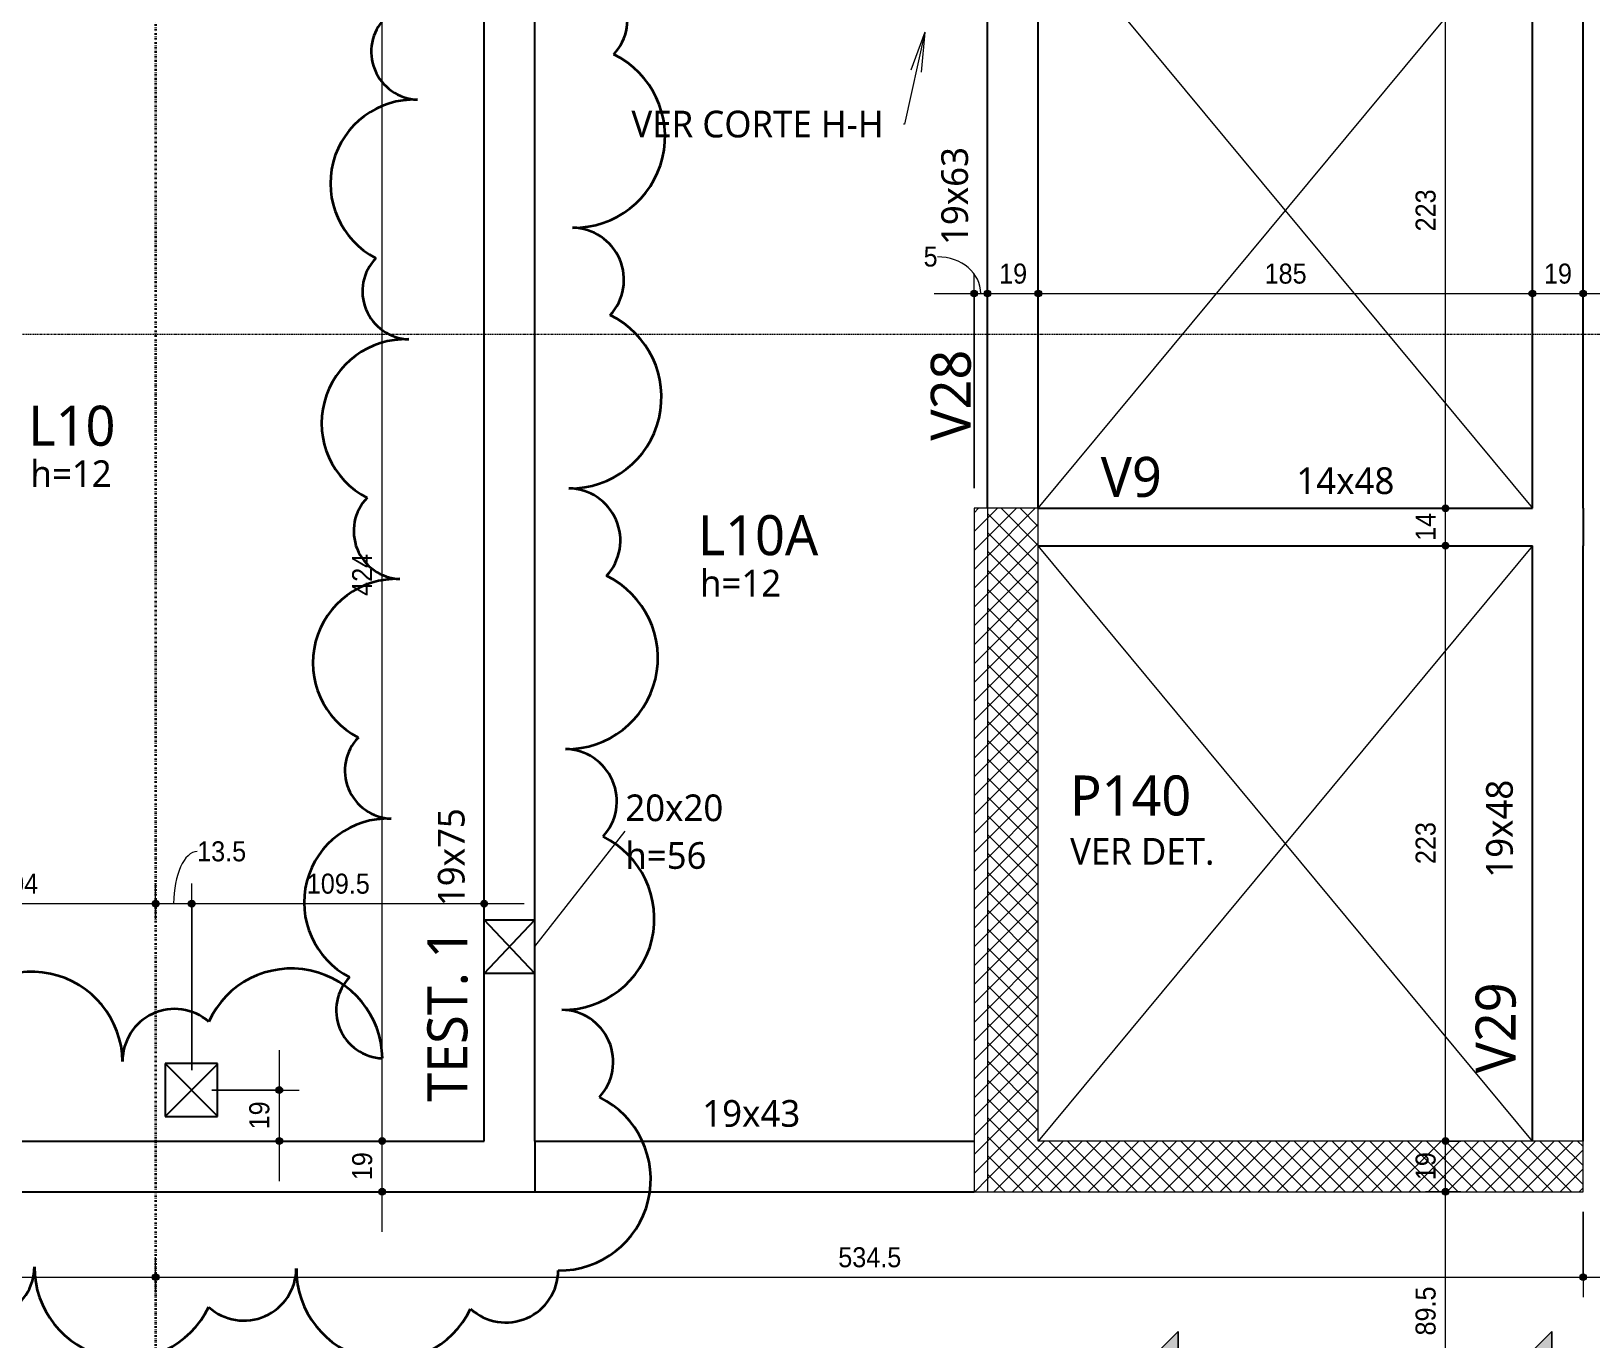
# Model space of a CAD drawing. Extents: x -1981 to 38708, y -3196 to 88064.
# Drawn here: x -705 to -121, y -82 to 408 of the extents above; entities that cross this region are included whole.
import ezdxf

# ---------------------------------------------------------------- set-up
doc = ezdxf.new("R2010")
doc.units = 0
for name, pattern in [('Centro de 6 mm', [1.32, 0.6, -0.24, 0.24, -0.24]), ('Dash dot', [1.5875, 0.635, -0.47625, 0, -0.47625]), ('Hidden', [0.714375, 0.47625, -0.238125]), ('Traço', [0.635, 0.3175, -0.3175])]:
    doc.linetypes.add(name, pattern=pattern)
for name, color, linetype, lineweight in [('A-ANNO-DIMS', 7, 'Continuous', 9), ('A-ANNO-DIMS-50', 7, 'Continuous', 9), ('A-DETL', 7, 'Hidden', 18), ('A-DETL-GENF', 7, 'Continuous', 18), ('A-DETL-THIN', 7, 'Continuous', 25), ('A-FLOR', 7, 'Continuous', 25), ('A-FLOR-IDEN', 7, 'Continuous', 9), ('A-GENM', 7, 'Continuous', 25), ('A-GENM-HDLN', 7, 'Traço', 18), ('A-GENM-IDEN', 7, 'Continuous', 9), ('G-ANNO-SYMB', 7, 'Continuous', 9), ('G-ANNO-TEXT', 7, 'Continuous', 9), ('S-BEAM', 7, 'Continuous', 25), ('S-BEAM-IDEN', 7, 'Continuous', 9), ('S-COLS-IDEN', 7, 'Continuous', 9), ('S-GRID', 7, 'Continuous', 9)]:
    doc.layers.add(name, color=color, linetype=linetype, lineweight=lineweight)
doc.layers.add('G-ANNO-REVC', color=1, linetype='Continuous', lineweight=35, true_color=0xff0000)
doc.styles.add('Arial_1', font='arial.ttf', dxfattribs={"width": 0.9, "height": 7.5})
doc.styles.add('Gadugi', font='gadugi.ttf', dxfattribs={"height": 0.2})
doc.styles.add('Gadugi_1', font='gadugi.ttf', dxfattribs={"height": 15})
doc.styles.add('Gadugi_2', font='gadugi.ttf', dxfattribs={"height": 10})
doc.dimstyles.new('PED_1_5mm_ESQ', dxfattribs={"dimscale": 30.48, "dimtxt": 7.651945, "dimasz": 0.328084, "dimexe": 0.246063, "dimexo": 0.246063, "dimgap": 0.049213, "dimtad": 1, "dimdec": 1, "dimrnd": 0.5, "dimdsep": 46, "dimtxsty": 'Arial_1', "dimblk1": 'DOTSMALL', "dimblk2": 'DOTSMALL', "dimsah": 1, "dimcen": 0.09, "dimdle": 0.492126, "dimazin": 0, "dimtfac": 1, "dimtdec": 4, "dimtix": 1, "dimtmove": 0, "dimatfit": 3, "dimfxl": 1, "dimtvp": 1, "dimtolj": 1, "dimtzin": 0, "dimarcsym": 2})
doc.dimstyles.new('PED_1_5mm_ESQ_1', dxfattribs={"dimscale": 30.48, "dimtxt": 7.651945, "dimasz": 0.328084, "dimexe": 0.246063, "dimexo": 0.246063, "dimgap": 0.049213, "dimtad": 1, "dimdec": 1, "dimrnd": 0.5, "dimdsep": 46, "dimtxsty": 'Arial_1', "dimblk1": 'DOTSMALL', "dimblk2": 'DOTSMALL', "dimsah": 1, "dimcen": 0.09, "dimdle": 0.492126, "dimazin": 0, "dimtfac": 1, "dimtdec": 4, "dimtix": 1, "dimtmove": 1, "dimatfit": 3, "dimfxl": 1, "dimtvp": 1, "dimtolj": 1, "dimtzin": 0, "dimarcsym": 2})
doc.dimstyles.new('PED_1_5mm_ESQ_3', dxfattribs={"dimscale": 30.48, "dimtxt": 7.651945, "dimasz": 0.328084, "dimexe": 0.246063, "dimexo": 0.246063, "dimgap": 0.049213, "dimtad": 1, "dimdec": 1, "dimrnd": 0.5, "dimdsep": 46, "dimtxsty": 'Arial_1', "dimblk1": 'DOTSMALL', "dimblk2": 'DOTSMALL', "dimsah": 1, "dimcen": 0.09, "dimdle": 0.492126, "dimazin": 0, "dimtfac": 1, "dimtdec": 4, "dimtix": 1, "dimtmove": 0, "dimatfit": 3, "dimfxl": 1, "dimtvp": 1, "dimtolj": 1, "dimtzin": 0, "dimarcsym": 2})

# ---------------------------------------------------------------- blocks, each defined once
blk = doc.blocks.new('PED_FURO_RETANGULAR_R04_2020 - 20x20x56 2-3606324-PL D 001 - FORMA DO 1º PAVIMENTO')
at = {"layer": 'A-GENM-HDLN'}
for p, q in [((-10, 9.5), (10, -9.5)), ((-10, -9.5), (10, 9.5)), ((-10, -9.5), (-10, 9.5)), ((10, 9.5), (10, -9.5))]:
    blk.add_line(p, q, dxfattribs=at)
blk = doc.blocks.new('PED_TAG_PILAR_R04 - PILAR VER DET_-2523782-PL D 001 - FORMA DO 1º PAVIMENTO')
at = {"layer": 'S-COLS-IDEN', "insert": (0.115, -0.633), "char_height": 0.2, "width": 1.37089, "attachment_point": 1, "style": 'Gadugi'}
blk.add_mtext('VER DET.', dxfattribs=at)
blk = doc.blocks.new('Corte - M_Cabeça do corte - Preenchida-2060824-PL D 001 - FORMA DO 1º PAVIMENTO')
at = {"layer": 'G-ANNO-SYMB'}
h = blk.add_hatch(color=256, dxfattribs=at)
edge = h.paths.add_edge_path(flags=0)
edge.add_line((-0.6, 0.849), (-0.6, 0.6))
edge.add_arc((-0.6, 0), 0.6, 90, 135)
edge.add_line((-1.024, 0.424), (-0.6, 0.849))
h = blk.add_hatch(color=256, dxfattribs=at)
edge = h.paths.add_edge_path(flags=0)
edge.add_line((-0.6, 0.849), (-0.176, 0.424))
edge.add_arc((-0.6, 0), 0.6, 45, 90)
edge.add_line((-0.6, 0.6), (-0.6, 0.849))
h = blk.add_hatch(color=256, dxfattribs=at)
edge = h.paths.add_edge_path(flags=0)
edge.add_line((-1.449, 0), (-1.024, 0.424))
edge.add_arc((-0.6, 0), 0.6, 135, 180)
edge.add_line((-1.2, 0), (-1.449, 0))
h = blk.add_hatch(color=256, dxfattribs=at)
edge = h.paths.add_edge_path(flags=0)
edge.add_line((0.249, 0), (0, 0))
edge.add_arc((-0.6, 0), 0.6, 360, 405)
edge.add_line((-0.176, 0.424), (0.249, 0))
for p, q in [((-0.6, 0.849), (-1.449, 0)), ((-0.6, 0.849), (-1.024, 0.424)), ((-0.6, 0.849), (0.249, 0)), ((-0.6, 0.6), (-0.6, 0.849)), ((-0.6, 0.849), (-0.6, 0.6)), ((-0.176, 0.424), (-0.6, 0.849)), ((-1.024, 0.424), (-1.449, 0)), ((0.249, 0), (-0.176, 0.424)), ((-1.449, 0), (-1.2, 0)), ((0, 0), (0.249, 0)), ((-1.2, 0), (-1.449, 0)), ((0, 0), (0.249, 0))]:
    blk.add_line(p, q, dxfattribs=at)
for start, end in [(360, 180), (90, 135), (45, 90), (135, 180), (360, 45), (180, 360)]:
    blk.add_arc((-0.6, 0), 0.6, start, end, dxfattribs=at)
blk = doc.blocks.new('DIMBLOCK73-PL D 001 - FORMA DO 1º PAVIMENTO')
at = {"layer": 'A-ANNO-DIMS-50', "transparency": 16777216}
h = blk.add_hatch(color=256, dxfattribs=at)
edge = h.paths.add_edge_path(flags=0)
edge.add_arc((-574.05, -7.88), 1.25, 0, 360)
h = blk.add_hatch(color=256, dxfattribs=at)
edge = h.paths.add_edge_path(flags=0)
edge.add_arc((-574.05, -26.88), 1.25, 0, 360)
for p, q in [((-568.32, -7.88), (-581.55, -7.88)), ((-574.05, -41.88), (-574.05, -7.88)), ((-574.05, -7.88), (-568.32, -7.88)), ((-568.32, -26.88), (-581.55, -26.88)), ((-574.05, -26.88), (-568.32, -26.88))]:
    blk.add_line(p, q, dxfattribs=at)
for centre in [(-574.05, -7.88), (-574.05, -26.88)]:
    blk.add_circle(centre, 1.25, dxfattribs=at)
at = {"layer": 'A-ANNO-DIMS-50', "color": 0, "transparency": 16777216, "insert": (-585.29, -22.56), "char_height": 7.5, "width": 12.4315, "attachment_point": 1, "rotation": 90, "line_spacing_factor": 0.941778, "style": 'Arial_1'}
blk.add_mtext('19', dxfattribs=at)
blk = doc.blocks.new('_DotSmall')
at = {"color": 0, "linetype": 'ByBlock', "const_width": 0.5}
blk.add_lwpolyline([(-0.0625, 0, 1), (0.0625, 0, 1)], format="xyb", close=True, dxfattribs=at)
blk = doc.blocks.new('DIMBLOCK74-PL D 001 - FORMA DO 1º PAVIMENTO')
at = {"layer": 'A-ANNO-DIMS-50', "transparency": 16777216}
h = blk.add_hatch(color=256, dxfattribs=at)
edge = h.paths.add_edge_path(flags=0)
edge.add_arc((-574.05, 416.12), 1.25, 0, 360)
h = blk.add_hatch(color=256, dxfattribs=at)
edge = h.paths.add_edge_path(flags=0)
edge.add_arc((-574.05, -7.88), 1.25, 0, 360)
for p, q in [((-568.32, 416.12), (-581.55, 416.12)), ((-574.05, -7.88), (-574.05, 416.12)), ((-574.05, 416.12), (-568.32, 416.12)), ((-568.32, -7.88), (-581.55, -7.88)), ((-574.05, -7.88), (-568.32, -7.88))]:
    blk.add_line(p, q, dxfattribs=at)
for centre in [(-574.05, 416.12), (-574.05, -7.88)]:
    blk.add_circle(centre, 1.25, dxfattribs=at)
at = {"layer": 'A-ANNO-DIMS-50', "color": 0, "transparency": 16777216, "insert": (-585.29, 196.35), "char_height": 7.5, "width": 18.6472, "attachment_point": 1, "rotation": 90, "line_spacing_factor": 0.941778, "style": 'Arial_1'}
blk.add_mtext('424', dxfattribs=at)
blk = doc.blocks.new('DIMBLOCK81-PL D 001 - FORMA DO 1º PAVIMENTO')
at = {"layer": 'A-ANNO-DIMS-50', "transparency": 16777216}
h = blk.add_hatch(color=256, dxfattribs=at)
edge = h.paths.add_edge_path(flags=0)
edge.add_arc((-762.76, 81.03), 1.25, 0, 360)
h = blk.add_hatch(color=256, dxfattribs=at)
edge = h.paths.add_edge_path(flags=0)
edge.add_arc((-658.86, 81.03), 1.25, 0, 360)
for p, q in [((-762.76, 21.13), (-762.76, 88.53)), ((-658.86, 75.3), (-658.86, 88.53)), ((-762.76, 81.03), (-658.86, 81.03)), ((-762.76, 81.03), (-762.76, 21.13)), ((-658.86, 81.03), (-658.86, 75.3))]:
    blk.add_line(p, q, dxfattribs=at)
for centre in [(-762.76, 81.03), (-658.86, 81.03)]:
    blk.add_circle(centre, 1.25, dxfattribs=at)
at = {"layer": 'A-ANNO-DIMS-50', "color": 0, "transparency": 16777216, "insert": (-718.58, 92.27), "char_height": 7.5, "width": 18.6472, "attachment_point": 1, "line_spacing_factor": 0.941778, "style": 'Arial_1'}
blk.add_mtext('104', dxfattribs=at)
blk = doc.blocks.new('DIMBLOCK82-PL D 001 - FORMA DO 1º PAVIMENTO')
at = {"layer": 'A-ANNO-DIMS-50', "transparency": 16777216}
h = blk.add_hatch(color=256, dxfattribs=at)
edge = h.paths.add_edge_path(flags=0)
edge.add_arc((-658.86, 81.03), 1.25, 0, 360)
h = blk.add_hatch(color=256, dxfattribs=at)
edge = h.paths.add_edge_path(flags=0)
edge.add_arc((-645.35, 81.03), 1.25, 0, 360)
for p, q in [((-658.86, 75.3), (-658.86, 88.53)), ((-645.35, 18.7), (-645.35, 88.53)), ((-658.86, 81.03), (-645.35, 81.03)), ((-658.86, 81.03), (-658.86, 75.3)), ((-645.35, 81.03), (-645.35, 18.7))]:
    blk.add_line(p, q, dxfattribs=at)
for centre in [(-658.86, 81.03), (-645.35, 81.03)]:
    blk.add_circle(centre, 1.25, dxfattribs=at)
blk.add_ellipse((-643.32, 81.03), major_axis=(0, 19.5), ratio=0.450962, start_param=0, end_param=1.570796, dxfattribs=at)
at = {"layer": 'A-ANNO-DIMS-50', "color": 0, "transparency": 16777216, "insert": (-643.32, 104.38), "char_height": 7.5, "width": 21.7551, "attachment_point": 1, "line_spacing_factor": 0.941778, "style": 'Arial_1'}
blk.add_mtext('13.5', dxfattribs=at)
blk = doc.blocks.new('DIMBLOCK83-PL D 001 - FORMA DO 1º PAVIMENTO')
at = {"layer": 'A-ANNO-DIMS-50', "transparency": 16777216}
h = blk.add_hatch(color=256, dxfattribs=at)
edge = h.paths.add_edge_path(flags=0)
edge.add_arc((-645.35, 81.03), 1.25, 0, 360)
h = blk.add_hatch(color=256, dxfattribs=at)
edge = h.paths.add_edge_path(flags=0)
edge.add_arc((-535.86, 81.03), 1.25, 0, 360)
for p, q in [((-645.35, 18.7), (-645.35, 88.53)), ((-535.86, 75.3), (-535.86, 88.53)), ((-645.35, 81.03), (-520.86, 81.03)), ((-645.35, 81.03), (-645.35, 18.7)), ((-535.86, 81.03), (-535.86, 75.3))]:
    blk.add_line(p, q, dxfattribs=at)
for centre in [(-645.35, 81.03), (-535.86, 81.03)]:
    blk.add_circle(centre, 1.25, dxfattribs=at)
at = {"layer": 'A-ANNO-DIMS-50', "color": 0, "transparency": 16777216, "insert": (-602.26, 92.27), "char_height": 7.5, "width": 27.9708, "attachment_point": 1, "line_spacing_factor": 0.941778, "style": 'Arial_1'}
blk.add_mtext('109.5', dxfattribs=at)
blk = doc.blocks.new('DIMBLOCK87-PL D 001 - FORMA DO 1º PAVIMENTO')
at = {"layer": 'A-ANNO-DIMS-50', "transparency": 16777216}
h = blk.add_hatch(color=256, dxfattribs=at)
edge = h.paths.add_edge_path(flags=0)
edge.add_arc((-612.56, 11.2), 1.25, 0, 360)
h = blk.add_hatch(color=256, dxfattribs=at)
edge = h.paths.add_edge_path(flags=0)
edge.add_arc((-612.56, -7.88), 1.25, 0, 360)
for p, q in [((-612.56, 26.2), (-612.56, -22.88)), ((-637.85, 11.2), (-605.06, 11.2)), ((-612.56, 11.2), (-637.85, 11.2)), ((-618.29, -7.88), (-605.06, -7.88)), ((-612.56, -7.88), (-618.29, -7.88))]:
    blk.add_line(p, q, dxfattribs=at)
for centre in [(-612.56, 11.2), (-612.56, -7.88)]:
    blk.add_circle(centre, 1.25, dxfattribs=at)
at = {"layer": 'A-ANNO-DIMS-50', "color": 0, "transparency": 16777216, "insert": (-623.8, -3.52), "char_height": 7.5, "width": 12.4315, "attachment_point": 1, "rotation": 90, "line_spacing_factor": 0.941778, "style": 'Arial_1'}
blk.add_mtext('19', dxfattribs=at)
blk = doc.blocks.new('DIMBLOCK88-PL D 001 - FORMA DO 1º PAVIMENTO')
at = {"layer": 'A-ANNO-DIMS-50', "transparency": 16777216}
h = blk.add_hatch(color=256, dxfattribs=at)
edge = h.paths.add_edge_path(flags=0)
edge.add_arc((-175.87, -7.88), 1.25, 0, 360)
h = blk.add_hatch(color=256, dxfattribs=at)
edge = h.paths.add_edge_path(flags=0)
edge.add_arc((-175.87, -26.88), 1.25, 0, 360)
for p, q in [((-170.14, -7.88), (-183.37, -7.88)), ((-175.87, -41.88), (-175.87, -7.88)), ((-175.87, -7.88), (-170.14, -7.88)), ((-170.14, -26.88), (-183.37, -26.88)), ((-175.87, -26.88), (-170.14, -26.88))]:
    blk.add_line(p, q, dxfattribs=at)
for centre in [(-175.87, -7.88), (-175.87, -26.88)]:
    blk.add_circle(centre, 1.25, dxfattribs=at)
at = {"layer": 'A-ANNO-DIMS-50', "color": 0, "transparency": 16777216, "insert": (-187.11, -22.56), "char_height": 7.5, "width": 12.4315, "attachment_point": 1, "rotation": 90, "line_spacing_factor": 0.941778, "style": 'Arial_1'}
blk.add_mtext('19', dxfattribs=at)
blk = doc.blocks.new('DIMBLOCK89-PL D 001 - FORMA DO 1º PAVIMENTO')
at = {"layer": 'A-ANNO-DIMS-50', "transparency": 16777216}
h = blk.add_hatch(color=256, dxfattribs=at)
edge = h.paths.add_edge_path(flags=0)
edge.add_arc((-175.87, 215.12), 1.25, 0, 360)
h = blk.add_hatch(color=256, dxfattribs=at)
edge = h.paths.add_edge_path(flags=0)
edge.add_arc((-175.87, -7.88), 1.25, 0, 360)
for p, q in [((-170.14, 215.12), (-183.37, 215.12)), ((-175.87, -7.88), (-175.87, 215.12)), ((-175.87, 215.12), (-170.14, 215.12)), ((-170.14, -7.88), (-183.37, -7.88)), ((-175.87, -7.88), (-170.14, -7.88))]:
    blk.add_line(p, q, dxfattribs=at)
for centre in [(-175.87, 215.12), (-175.87, -7.88)]:
    blk.add_circle(centre, 1.25, dxfattribs=at)
at = {"layer": 'A-ANNO-DIMS-50', "color": 0, "transparency": 16777216, "insert": (-187.11, 95.85), "char_height": 7.5, "width": 18.6472, "attachment_point": 1, "rotation": 90, "line_spacing_factor": 0.941778, "style": 'Arial_1'}
blk.add_mtext('223', dxfattribs=at)
blk = doc.blocks.new('DIMBLOCK90-PL D 001 - FORMA DO 1º PAVIMENTO')
at = {"layer": 'A-ANNO-DIMS-50', "transparency": 16777216}
h = blk.add_hatch(color=256, dxfattribs=at)
edge = h.paths.add_edge_path(flags=0)
edge.add_arc((-175.87, 229.12), 1.25, 0, 360)
h = blk.add_hatch(color=256, dxfattribs=at)
edge = h.paths.add_edge_path(flags=0)
edge.add_arc((-175.87, 215.12), 1.25, 0, 360)
for p, q in [((-170.14, 229.12), (-183.37, 229.12)), ((-175.87, 215.12), (-175.87, 229.12)), ((-175.87, 229.12), (-170.14, 229.12)), ((-170.14, 215.12), (-183.37, 215.12)), ((-175.87, 215.12), (-170.14, 215.12))]:
    blk.add_line(p, q, dxfattribs=at)
for centre in [(-175.87, 229.12), (-175.87, 215.12)]:
    blk.add_circle(centre, 1.25, dxfattribs=at)
at = {"layer": 'A-ANNO-DIMS-50', "color": 0, "transparency": 16777216, "insert": (-187.11, 216.94), "char_height": 7.5, "width": 12.4315, "attachment_point": 1, "rotation": 90, "line_spacing_factor": 0.941778, "style": 'Arial_1'}
blk.add_mtext('14', dxfattribs=at)
blk = doc.blocks.new('DIMBLOCK91-PL D 001 - FORMA DO 1º PAVIMENTO')
at = {"layer": 'A-ANNO-DIMS-50', "transparency": 16777216}
h = blk.add_hatch(color=256, dxfattribs=at)
edge = h.paths.add_edge_path(flags=0)
edge.add_arc((-175.87, 452.12), 1.25, 0, 360)
h = blk.add_hatch(color=256, dxfattribs=at)
edge = h.paths.add_edge_path(flags=0)
edge.add_arc((-175.87, 229.12), 1.25, 0, 360)
for p, q in [((-170.14, 452.12), (-183.37, 452.12)), ((-175.87, 229.12), (-175.87, 452.12)), ((-175.87, 452.12), (-170.14, 452.12)), ((-170.14, 229.12), (-183.37, 229.12)), ((-175.87, 229.12), (-170.14, 229.12))]:
    blk.add_line(p, q, dxfattribs=at)
for centre in [(-175.87, 452.12), (-175.87, 229.12)]:
    blk.add_circle(centre, 1.25, dxfattribs=at)
at = {"layer": 'A-ANNO-DIMS-50', "color": 0, "transparency": 16777216, "insert": (-187.11, 332.85), "char_height": 7.5, "width": 18.6472, "attachment_point": 1, "rotation": 90, "line_spacing_factor": 0.941778, "style": 'Arial_1'}
blk.add_mtext('223', dxfattribs=at)
blk = doc.blocks.new('DIMBLOCK97-PL D 001 - FORMA DO 1º PAVIMENTO')
at = {"layer": 'A-ANNO-DIMS-50', "transparency": 16777216}
h = blk.add_hatch(color=256, dxfattribs=at)
edge = h.paths.add_edge_path(flags=0)
edge.add_arc((-175.87, -26.88), 1.25, 0, 360)
h = blk.add_hatch(color=256, dxfattribs=at)
edge = h.paths.add_edge_path(flags=0)
edge.add_arc((-175.87, -116.45), 1.25, 0, 360)
for p, q in [((-175.87, -116.45), (-175.87, -11.88)), ((-170.14, -26.88), (-183.37, -26.88)), ((-175.87, -26.88), (-170.14, -26.88)), ((-170.14, -116.45), (-183.37, -116.45)), ((-175.87, -116.45), (-170.14, -116.45))]:
    blk.add_line(p, q, dxfattribs=at)
for centre in [(-175.87, -26.88), (-175.87, -116.45)]:
    blk.add_circle(centre, 1.25, dxfattribs=at)
at = {"layer": 'A-ANNO-DIMS-50', "color": 0, "transparency": 16777216, "insert": (-187.11, -80.73), "char_height": 7.5, "width": 21.7551, "attachment_point": 1, "rotation": 90, "line_spacing_factor": 0.941778, "style": 'Arial_1'}
blk.add_mtext('89.5', dxfattribs=at)
blk = doc.blocks.new('DIMBLOCK98-PL D 001 - FORMA DO 1º PAVIMENTO')
at = {"layer": 'A-ANNO-DIMS-50', "transparency": 16777216}
h = blk.add_hatch(color=256, dxfattribs=at)
edge = h.paths.add_edge_path(flags=0)
edge.add_arc((-352.36, 309.56), 1.25, 0, 360)
h = blk.add_hatch(color=256, dxfattribs=at)
edge = h.paths.add_edge_path(flags=0)
edge.add_arc((-347.36, 309.56), 1.25, 0, 360)
for p, q in [((-352.36, 236.62), (-352.36, 317.06)), ((-347.36, 236.62), (-347.36, 317.06)), ((-367.36, 309.56), (-347.36, 309.56)), ((-352.36, 309.56), (-352.36, 236.62)), ((-347.36, 309.56), (-347.36, 236.62))]:
    blk.add_line(p, q, dxfattribs=at)
for centre in [(-352.36, 309.56), (-347.36, 309.56)]:
    blk.add_circle(centre, 1.25, dxfattribs=at)
blk.add_ellipse((-366.14, 309.56), major_axis=(16.27, 0), ratio=0.846098, start_param=0, end_param=1.570796, dxfattribs=at)
at = {"layer": 'A-ANNO-DIMS-50', "color": 0, "transparency": 16777216, "insert": (-371.32, 327.18), "char_height": 7.5, "width": 6.2157, "attachment_point": 1, "line_spacing_factor": 0.941778, "style": 'Arial_1'}
blk.add_mtext('5', dxfattribs=at)
blk = doc.blocks.new('DIMBLOCK99-PL D 001 - FORMA DO 1º PAVIMENTO')
at = {"layer": 'A-ANNO-DIMS-50', "transparency": 16777216}
h = blk.add_hatch(color=256, dxfattribs=at)
edge = h.paths.add_edge_path(flags=0)
edge.add_arc((-347.36, 309.56), 1.25, 0, 360)
h = blk.add_hatch(color=256, dxfattribs=at)
edge = h.paths.add_edge_path(flags=0)
edge.add_arc((-328.36, 309.56), 1.25, 0, 360)
for p, q in [((-347.36, 236.62), (-347.36, 317.06)), ((-328.36, 303.83), (-328.36, 317.06)), ((-347.36, 309.56), (-328.36, 309.56)), ((-347.36, 309.56), (-347.36, 236.62)), ((-328.36, 309.56), (-328.36, 303.83))]:
    blk.add_line(p, q, dxfattribs=at)
for centre in [(-347.36, 309.56), (-328.36, 309.56)]:
    blk.add_circle(centre, 1.25, dxfattribs=at)
at = {"layer": 'A-ANNO-DIMS-50', "color": 0, "transparency": 16777216, "insert": (-343.04, 320.79), "char_height": 7.5, "width": 12.4315, "attachment_point": 1, "line_spacing_factor": 0.941778, "style": 'Arial_1'}
blk.add_mtext('19', dxfattribs=at)
blk = doc.blocks.new('DIMBLOCK100-PL D 001 - FORMA DO 1º PAVIMENTO')
at = {"layer": 'A-ANNO-DIMS-50', "transparency": 16777216}
h = blk.add_hatch(color=256, dxfattribs=at)
edge = h.paths.add_edge_path(flags=0)
edge.add_arc((-328.36, 309.56), 1.25, 0, 360)
h = blk.add_hatch(color=256, dxfattribs=at)
edge = h.paths.add_edge_path(flags=0)
edge.add_arc((-143.36, 309.56), 1.25, 0, 360)
for p, q in [((-328.36, 303.83), (-328.36, 317.06)), ((-143.36, 303.83), (-143.36, 317.06)), ((-328.36, 309.56), (-143.36, 309.56)), ((-328.36, 309.56), (-328.36, 303.83)), ((-143.36, 309.56), (-143.36, 303.83))]:
    blk.add_line(p, q, dxfattribs=at)
for centre in [(-328.36, 309.56), (-143.36, 309.56)]:
    blk.add_circle(centre, 1.25, dxfattribs=at)
at = {"layer": 'A-ANNO-DIMS-50', "color": 0, "transparency": 16777216, "insert": (-243.63, 320.79), "char_height": 7.5, "width": 18.6472, "attachment_point": 1, "line_spacing_factor": 0.941778, "style": 'Arial_1'}
blk.add_mtext('185', dxfattribs=at)
blk = doc.blocks.new('DIMBLOCK101-PL D 001 - FORMA DO 1º PAVIMENTO')
at = {"layer": 'A-ANNO-DIMS-50', "transparency": 16777216}
h = blk.add_hatch(color=256, dxfattribs=at)
edge = h.paths.add_edge_path(flags=0)
edge.add_arc((-143.36, 309.56), 1.25, 0, 360)
h = blk.add_hatch(color=256, dxfattribs=at)
edge = h.paths.add_edge_path(flags=0)
edge.add_arc((-124.36, 309.56), 1.25, 0, 360)
for p, q in [((-143.36, 303.83), (-143.36, 317.06)), ((-124.36, 303.83), (-124.36, 317.06)), ((-143.36, 309.56), (-124.36, 309.56)), ((-143.36, 309.56), (-143.36, 303.83)), ((-124.36, 309.56), (-124.36, 303.83))]:
    blk.add_line(p, q, dxfattribs=at)
for centre in [(-143.36, 309.56), (-124.36, 309.56)]:
    blk.add_circle(centre, 1.25, dxfattribs=at)
at = {"layer": 'A-ANNO-DIMS-50', "color": 0, "transparency": 16777216, "insert": (-139.04, 320.79), "char_height": 7.5, "width": 12.4315, "attachment_point": 1, "line_spacing_factor": 0.941778, "style": 'Arial_1'}
blk.add_mtext('19', dxfattribs=at)
blk = doc.blocks.new('DIMBLOCK102-PL D 001 - FORMA DO 1º PAVIMENTO')
at = {"layer": 'A-ANNO-DIMS-50', "transparency": 16777216}
h = blk.add_hatch(color=256, dxfattribs=at)
edge = h.paths.add_edge_path(flags=0)
edge.add_arc((-124.36, 309.56), 1.25, 0, 360)
h = blk.add_hatch(color=256, dxfattribs=at)
edge = h.paths.add_edge_path(flags=0)
edge.add_arc((93.14, 309.56), 1.25, 0, 360)
for p, q in [((-124.36, 303.83), (-124.36, 317.06)), ((93.14, 303.83), (93.14, 317.06)), ((-124.36, 309.56), (93.14, 309.56)), ((-124.36, 309.56), (-124.36, 303.83)), ((93.14, 309.56), (93.14, 303.83))]:
    blk.add_line(p, q, dxfattribs=at)
for centre in [(-124.36, 309.56), (93.14, 309.56)]:
    blk.add_circle(centre, 1.25, dxfattribs=at)
at = {"layer": 'A-ANNO-DIMS-50', "color": 0, "transparency": 16777216, "insert": (-27.27, 320.79), "char_height": 7.5, "width": 27.9708, "attachment_point": 1, "line_spacing_factor": 0.941778, "style": 'Arial_1'}
blk.add_mtext('217.5', dxfattribs=at)
blk = doc.blocks.new('DIMBLOCK287-PL D 001 - FORMA DO 1º PAVIMENTO')
at = {"layer": 'A-ANNO-DIMS-50', "transparency": 16777216}
h = blk.add_hatch(color=256, dxfattribs=at)
edge = h.paths.add_edge_path(flags=0)
edge.add_arc((-1221.86, -58.91), 1.25, 0, 360)
h = blk.add_hatch(color=256, dxfattribs=at)
edge = h.paths.add_edge_path(flags=0)
edge.add_arc((-658.86, -58.91), 1.25, 0, 360)
for p, q in [((-1221.86, -64.64), (-1221.86, -51.41)), ((-658.86, -64.64), (-658.86, -51.41)), ((-1221.86, -58.91), (-658.86, -58.91)), ((-1221.86, -58.91), (-1221.86, -64.64)), ((-658.86, -58.91), (-658.86, -64.64))]:
    blk.add_line(p, q, dxfattribs=at)
for centre in [(-1221.86, -58.91), (-658.86, -58.91)]:
    blk.add_circle(centre, 1.25, dxfattribs=at)
at = {"layer": 'A-ANNO-DIMS-50', "color": 0, "transparency": 16777216, "insert": (-948.13, -47.67), "char_height": 7.5, "width": 18.6472, "attachment_point": 1, "line_spacing_factor": 0.941778, "style": 'Arial_1'}
blk.add_mtext('563', dxfattribs=at)
blk = doc.blocks.new('DIMBLOCK288-PL D 001 - FORMA DO 1º PAVIMENTO')
at = {"layer": 'A-ANNO-DIMS-50', "transparency": 16777216}
h = blk.add_hatch(color=256, dxfattribs=at)
edge = h.paths.add_edge_path(flags=0)
edge.add_arc((-658.86, -58.91), 1.25, 0, 360)
h = blk.add_hatch(color=256, dxfattribs=at)
edge = h.paths.add_edge_path(flags=0)
edge.add_arc((-124.36, -58.91), 1.25, 0, 360)
for p, q in [((-124.36, -34.38), (-124.36, -66.41)), ((-124.36, -58.91), (-124.36, -34.38)), ((-658.86, -64.64), (-658.86, -51.41)), ((-658.86, -58.91), (-124.36, -58.91)), ((-658.86, -58.91), (-658.86, -64.64))]:
    blk.add_line(p, q, dxfattribs=at)
for centre in [(-658.86, -58.91), (-124.36, -58.91)]:
    blk.add_circle(centre, 1.25, dxfattribs=at)
at = {"layer": 'A-ANNO-DIMS-50', "color": 0, "transparency": 16777216, "insert": (-403.27, -47.67), "char_height": 7.5, "width": 27.9708, "attachment_point": 1, "line_spacing_factor": 0.941778, "style": 'Arial_1'}
blk.add_mtext('534.5', dxfattribs=at)
blk = doc.blocks.new('DIMBLOCK289-PL D 001 - FORMA DO 1º PAVIMENTO')
at = {"layer": 'A-ANNO-DIMS-50', "transparency": 16777216}
h = blk.add_hatch(color=256, dxfattribs=at)
edge = h.paths.add_edge_path(flags=0)
edge.add_arc((-124.36, -58.91), 1.25, 0, 360)
h = blk.add_hatch(color=256, dxfattribs=at)
edge = h.paths.add_edge_path(flags=0)
edge.add_arc((93.14, -58.91), 1.25, 0, 360)
for p, q in [((-124.36, -34.38), (-124.36, -66.41)), ((-124.36, -58.91), (-124.36, -34.38)), ((93.14, -34.38), (93.14, -66.41)), ((93.14, -58.91), (93.14, -34.38)), ((-124.36, -58.91), (93.14, -58.91))]:
    blk.add_line(p, q, dxfattribs=at)
for centre in [(-124.36, -58.91), (93.14, -58.91)]:
    blk.add_circle(centre, 1.25, dxfattribs=at)
at = {"layer": 'A-ANNO-DIMS-50', "color": 0, "transparency": 16777216, "insert": (-27.27, -47.67), "char_height": 7.5, "width": 27.9708, "attachment_point": 1, "line_spacing_factor": 0.941778, "style": 'Arial_1'}
blk.add_mtext('217.5', dxfattribs=at)
blk = doc.blocks.new('Family - ___-3852453-PL D 001 - FORMA DO 1º PAVIMENTO')
at = {"layer": 'G-ANNO-REVC'}
for centre, radius, start, end in [((-501.69, 412.33), 19.53, 317.4029, 89.21322), ((-560.18, 400.17), 17.97, 136.09568, 267.90599), ((-502.29, 368.38), 34.18, 269.21322, 64.00445), ((-561.98, 350.79), 31.44, 87.90599, 242.69723), ((-503.03, 314.68), 19.53, 317.4029, 89.21322), ((-563.46, 310.39), 17.97, 136.09568, 267.90599), ((-503.64, 270.74), 34.18, 269.21322, 64.00445), ((-565.27, 261.01), 31.44, 87.90599, 242.69723), ((-504.37, 217.03), 19.53, 317.4029, 89.21322), ((-566.74, 220.61), 17.97, 136.09568, 267.90599), ((-568.55, 171.23), 31.44, 87.90599, 242.69723), ((-504.98, 173.09), 34.18, 269.21322, 64.00445), ((-570.02, 130.83), 17.97, 136.09568, 267.90599), ((-505.71, 119.38), 19.53, 317.4029, 89.21322), ((-571.83, 81.46), 31.44, 87.90599, 242.69723), ((-506.32, 75.44), 34.18, 269.21322, 64.00445), ((-705.29, 21.45), 34.05, 0.71936, 155.5106), ((-608.01, 22.68), 34.05, 0.71936, 155.5106), ((-573.31, 41.06), 17.97, 136.09568, 267.90599), ((-651.79, 22.13), 19.46, 48.90905, 180.71936), ((-507.06, 21.73), 19.53, 317.4029, 89.21322), ((-507.66, -22.21), 34.18, 269.21322, 64.00445), ((-723.85, -54.84), 19.61, 227.77775, 359.58806), ((-669.92, -55.22), 34.32, 179.58806, 334.3793), ((-625.8, -55.54), 19.61, 227.77775, 359.58806), ((-571.86, -55.93), 34.32, 179.58806, 334.3793), ((-527.74, -56.25), 19.61, 227.77775, 359.58806)]:
    blk.add_arc(centre, radius, start, end, dxfattribs=at)

msp = doc.modelspace()

# ---------------------------------------------------------------- hatches: boundary and pattern name
at = {"layer": 'A-DETL-GENF', "true_color": 0x808080}
h = msp.add_hatch(dxfattribs=at)
h.set_pattern_fill('FP_1', color=8, style=0, pattern_type=2)
h.set_pattern_definition([(45, (0, 0), (-3.535534, 3.535534), [])])
h.paths.add_polyline_path([(-352.36, -26.88), (-347.36, -26.88), (-347.36, 229.12), (-352.36, 229.12), (-352.36, -7.88)], flags=0)
at = {"layer": 'A-DETL-GENF', "true_color": 0x0000ff}
h = msp.add_hatch(dxfattribs=at)
h.set_pattern_fill('FP_2', color=5, style=0, pattern_type=2)
h.set_pattern_definition([(45, (0, 0), (-3.535534, 3.535534), []), (135, (0, 0), (-3.535534, -3.535534), [])])
h.paths.add_polyline_path([(-347.36, -26.88), (-124.36, -26.88), (-124.36, -7.88), (-328.36, -7.88), (-328.36, 229.12), (-347.36, 229.12), (-347.36, -22.92)], flags=0)

# ---------------------------------------------------------------- linework, layer by layer
at = {"layer": 'A-DETL', "linetype": 'Continuous'}
for p, q in [((-328.36, 229.12), (-143.36, 452.12)), ((-328.36, 452.12), (-143.36, 229.12)), ((-352.36, 229.12), (-352.36, -26.88)), ((-347.36, 229.12), (-352.36, 229.12)), ((-328.36, 229.12), (-347.36, 229.12)), ((-347.36, 229.12), (-347.36, -26.88)), ((-328.36, -7.88), (-328.36, 229.12)), ((-143.36, -7.88), (-328.36, 215.12)), ((-143.36, 215.12), (-328.36, -7.88)), ((-124.36, -7.88), (-328.36, -7.88)), ((-124.36, -26.88), (-124.36, -7.88)), ((-352.36, -26.88), (-347.36, -26.88)), ((-347.36, -26.88), (-124.36, -26.88))]:
    msp.add_line(p, q, dxfattribs=at)
at = {"layer": 'A-DETL-THIN'}
for p, q in [((-535.86, 74.92), (-516.86, 74.92)), ((-535.86, 54.92), (-516.86, 74.92)), ((-516.86, 54.92), (-535.86, 74.92)), ((-516.86, 54.92), (-535.86, 54.92)), ((-655.27, 21.11), (-635.64, 1.48)), ((-655.27, 1.28), (-635.64, 20.91))]:
    msp.add_line(p, q, dxfattribs=at)
at = {"layer": 'A-FLOR'}
for p, q in [((-635.64, 21.11), (-655.27, 21.11)), ((-655.27, 21.11), (-655.27, 1.28)), ((-635.64, 1.28), (-635.64, 21.11)), ((-655.27, 1.28), (-635.64, 1.28))]:
    msp.add_line(p, q, dxfattribs=at)
at = {"layer": 'A-GENM-IDEN'}
msp.add_line((-516.86, 64.92), (-483.01, 108.14), dxfattribs=at)
at = {"layer": 'G-ANNO-SYMB', "linetype": 'Centro de 6 mm'}
msp.add_line((-1858.44, 294.37), (1460.09, 294.37), dxfattribs=at)
at = {"layer": 'G-ANNO-TEXT'}
for p, q in [((-370.9, 407.51), (-378.51, 373.05)), ((-370.9, 407.51), (-376.06, 393.29)), ((-370.9, 407.51), (-372.21, 392.44)), ((-378.51, 373.05), (-378.84, 373.05))]:
    msp.add_line(p, q, dxfattribs=at)
at = {"layer": 'S-BEAM'}
for p, q in [((-124.36, 229.12), (-124.36, 688.12)), ((-347.36, 229.12), (-347.36, 452.12)), ((-328.36, 229.12), (-328.36, 452.12)), ((-143.36, 229.12), (-143.36, 452.12)), ((-535.86, -7.88), (-535.86, 430.12)), ((-516.86, -7.88), (-516.86, 430.12)), ((-328.36, 229.12), (-143.36, 229.12)), ((-124.36, 229.12), (-124.36, 215.12)), ((-328.36, 215.12), (-143.36, 215.12)), ((-143.36, -7.88), (-143.36, 215.12)), ((-124.36, -7.88), (-124.36, 215.12)), ((-850.86, -7.88), (-535.86, -7.88)), ((-516.86, -7.88), (-516.86, -26.88)), ((-516.86, -7.88), (-352.36, -7.88)), ((-850.86, -26.88), (-516.86, -26.88)), ((-516.86, -26.88), (-352.36, -26.88))]:
    msp.add_line(p, q, dxfattribs=at)
at = {"layer": 'S-GRID', "color": 6, "linetype": 'Dash dot', "lineweight": 35, "true_color": 0xff00ff}
msp.add_line((-658.86, 1107.38), (-658.86, -1105.7), dxfattribs=at)

# ---------------------------------------------------------------- block references
at = {"layer": 'A-GENM', "linetype": 'Traço', "lineweight": 18, "rotation": 89.9999999999999}
msp.add_blockref('PED_FURO_RETANGULAR_R04_2020 - 20x20x56 2-3606324-PL D 001 - FORMA DO 1º PAVIMENTO', (-526.36, 64.92), dxfattribs=at)
at = {"layer": 'G-ANNO-REVC'}
msp.add_blockref('Family - ___-3852453-PL D 001 - FORMA DO 1º PAVIMENTO', (0, 0), dxfattribs=at)
at = {"layer": 'G-ANNO-SYMB', "extrusion": (0, 0, -1), "xscale": 49.99999999999998, "yscale": 49.99999999999998, "zscale": 49.99999999999998, "rotation": 270.0000000000003}
for p in [(276.03, -151.7), (136.03, -151.7)]:
    msp.add_blockref('Corte - M_Cabeça do corte - Preenchida-2060824-PL D 001 - FORMA DO 1º PAVIMENTO', p, dxfattribs=at)
at = {"layer": 'S-COLS-IDEN', "xscale": 49.99999999999998, "yscale": 49.99999999999998, "zscale": 49.99999999999998}
msp.add_blockref('PED_TAG_PILAR_R04 - PILAR VER DET_-2523782-PL D 001 - FORMA DO 1º PAVIMENTO', (-322.21, 137.28), dxfattribs=at)

# ---------------------------------------------------------------- texts
at = {"layer": 'A-FLOR-IDEN', "attachment_point": 1}
for s, insert, char_height, width, style in [('L10', (-706.51, 267.55), 15, 40.0844, 'Gadugi_1'), ('h=12', (-705.73, 247.08), 10, 39.6835, 'Gadugi_2'), ('L10A', (-455.83, 226.55), 15, 56.519, 'Gadugi_1'), ('h=12', (-455.04, 206.08), 10, 39.6835, 'Gadugi_2')]:
    msp.add_mtext(s, dxfattribs=dict(at, insert=insert, char_height=char_height, width=width, style=style))
at = {"layer": 'A-GENM-IDEN', "char_height": 10, "attachment_point": 1, "style": 'Gadugi_2'}
for s, insert, width in [('20x20', (-483.01, 121.93), 44.8945), ('h=56', (-483.01, 104.07), 39.6835)]:
    msp.add_mtext(s, dxfattribs=dict(at, insert=insert, width=width))
at = {"layer": 'G-ANNO-TEXT', "insert": (-480.71, 378.05), "char_height": 10, "width": 123.4599, "attachment_point": 1, "style": 'Gadugi_2'}
msp.add_mtext('VER CORTE H-H', dxfattribs=at)
at = {"layer": 'S-BEAM-IDEN', "attachment_point": 1, "rotation": 90}
for s, insert, char_height, width, style in [('19x63', (-364.7, 327.75), 10, 44.8945, 'Gadugi_2'), ('V28', (-368.64, 254.45), 15, 44.0928, 'Gadugi_1'), ('19x48', (-160.7, 90.75), 10, 44.8945, 'Gadugi_2'), ('19x75', (-553.2, 80.09), 10, 44.8945, 'Gadugi_2'), ('TEST. 1', (-557.14, 6.79), 15, 80.5696, 'Gadugi_1'), ('V29', (-164.64, 17.45), 15, 44.0928, 'Gadugi_1')]:
    msp.add_mtext(s, dxfattribs=dict(at, insert=insert, char_height=char_height, width=width, style=style))
at = {"layer": 'S-BEAM-IDEN', "attachment_point": 1}
for s, insert, char_height, width, style in [('V9', (-305.03, 248.39), 15, 30.0633, 'Gadugi_1'), ('14x48', (-231.74, 244.46), 10, 44.8945, 'Gadugi_2'), ('19x43', (-454.2, 7.46), 10, 44.8945, 'Gadugi_2')]:
    msp.add_mtext(s, dxfattribs=dict(at, insert=insert, char_height=char_height, width=width, style=style))
at = {"layer": 'S-COLS-IDEN', "insert": (-316.47, 129.04), "char_height": 15, "width": 56.519, "attachment_point": 1, "style": 'Gadugi_1'}
msp.add_mtext('P140', dxfattribs=at)

# ---------------------------------------------------------------- dimensions: what is measured, and where the dimension line sits
at = {"layer": 'A-ANNO-DIMS'}
for base, p1, p2, override, picture, middle in [((-175.87, 452.12), (-177.64, 229.12), (-177.64, 452.12), {"dimpost": '<>', "dimfxl": 223.000007}, 'DIMBLOCK91-PL D 001 - FORMA DO 1º PAVIMENTO', (-181.2, 340.62)), ((-574.05, 416.12), (-575.82, -7.88), (-575.82, 416.12), {"dimpost": '<>', "dimfxl": 424.000095}, 'DIMBLOCK74-PL D 001 - FORMA DO 1º PAVIMENTO', (-579.31, 204.12)), ((-175.87, 229.12), (-177.64, 215.12), (-177.64, 229.12), {"dimpost": '<>', "dimfxl": 14}, 'DIMBLOCK90-PL D 001 - FORMA DO 1º PAVIMENTO', (-181.14, 222.12)), ((-175.87, 215.12), (-177.64, -7.88), (-177.64, 215.12), {"dimpost": '<>', "dimfxl": 222.999993}, 'DIMBLOCK89-PL D 001 - FORMA DO 1º PAVIMENTO', (-181.2, 103.62)), ((-612.56, -7.88), (-645.35, 11.2), (-610.79, -7.88), {"dimpost": '<>', "dimfxl": 39.476894}, 'DIMBLOCK87-PL D 001 - FORMA DO 1º PAVIMENTO', (-617.89, 1.66)), ((-574.05, -7.88), (-575.82, -26.88), (-575.82, -7.88), {"dimpost": '<>', "dimfxl": 19}, 'DIMBLOCK73-PL D 001 - FORMA DO 1º PAVIMENTO', (-579.38, -17.38)), ((-175.87, -7.88), (-177.64, -26.88), (-177.64, -7.88), {"dimpost": '<>', "dimfxl": 19}, 'DIMBLOCK88-PL D 001 - FORMA DO 1º PAVIMENTO', (-181.2, -17.38)), ((-175.87, -26.88), (-177.64, -116.45), (-177.64, -26.88), {"dimpost": '<>', "dimfxl": 89.568642}, 'DIMBLOCK97-PL D 001 - FORMA DO 1º PAVIMENTO', (-181.2, -71.67))]:
    dim = msp.add_linear_dim(base=base, p1=p1, p2=p2, angle=90, dimstyle='PED_1_5mm_ESQ', override=override, dxfattribs=at)
    dim.commit()
    dim.dimension.update_dxf_attribs({"geometry": picture, "text_midpoint": middle})
for base, p1, p2, override, picture, middle in [((-347.36, 309.56), (-352.36, 229.12), (-347.36, 229.12), {"dimpost": '<>', "dimfxl": 5}, 'DIMBLOCK98-PL D 001 - FORMA DO 1º PAVIMENTO', (-368.21, 322.18)), ((-645.35, 81.03), (-658.86, 82.8), (-645.35, 11.2), {"dimpost": '<>', "dimfxl": 72.867951}, 'DIMBLOCK82-PL D 001 - FORMA DO 1º PAVIMENTO', (-632.44, 99.38))]:
    dim = msp.add_linear_dim(base=base, p1=p1, p2=p2, dimstyle='PED_1_5mm_ESQ_1', override=override, dxfattribs=at)
    dim.commit()
    dim.dimension.update_dxf_attribs({"geometry": picture, "text_midpoint": middle, "dimtype": 160})
for base, p1, p2, dimstyle, override, picture, middle in [((-328.36, 309.56), (-347.36, 229.12), (-328.36, 311.33), 'PED_1_5mm_ESQ', {"dimpost": '<>', "dimfxl": 84.373818}, 'DIMBLOCK99-PL D 001 - FORMA DO 1º PAVIMENTO', (-337.86, 314.89)), ((-143.36, 309.56), (-328.36, 311.33), (-143.36, 311.33), 'PED_1_5mm_ESQ', {"dimpost": '<>', "dimfxl": 185}, 'DIMBLOCK100-PL D 001 - FORMA DO 1º PAVIMENTO', (-235.86, 314.89)), ((-124.36, 309.56), (-143.36, 311.33), (-124.36, 311.33), 'PED_1_5mm_ESQ', {"dimpost": '<>', "dimfxl": 19}, 'DIMBLOCK101-PL D 001 - FORMA DO 1º PAVIMENTO', (-133.86, 314.89)), ((93.14, 309.56), (-124.36, 311.33), (93.14, 311.33), 'PED_1_5mm_ESQ', {"dimpost": '<>', "dimfxl": 217.5}, 'DIMBLOCK102-PL D 001 - FORMA DO 1º PAVIMENTO', (-15.61, 314.89)), ((-658.86, 81.03), (-762.76, 13.63), (-658.86, 82.8), 'PED_1_5mm_ESQ', {"dimpost": '<>', "dimfxl": 124.817824}, 'DIMBLOCK81-PL D 001 - FORMA DO 1º PAVIMENTO', (-710.81, 86.36)), ((-535.86, 81.03), (-645.35, 11.2), (-535.86, 82.8), 'PED_1_5mm_ESQ', {"dimpost": '<>', "dimfxl": 130.824777}, 'DIMBLOCK83-PL D 001 - FORMA DO 1º PAVIMENTO', (-590.61, 86.36)), ((-124.36, -58.91), (-658.86, -57.14), (-124.36, -26.88), 'PED_1_5mm_ESQ_3', {"dimpost": '<>', "dimfxl": 535.351284}, 'DIMBLOCK288-PL D 001 - FORMA DO 1º PAVIMENTO', (-391.61, -53.58)), ((93.14, -58.91), (-124.36, -26.88), (93.14, -26.88), 'PED_1_5mm_ESQ_3', {"dimpost": '<>', "dimfxl": 217.5}, 'DIMBLOCK289-PL D 001 - FORMA DO 1º PAVIMENTO', (-15.61, -53.58)), ((-658.86, -58.91), (-1221.86, -57.14), (-658.86, -57.14), 'PED_1_5mm_ESQ_3', {"dimpost": '<>', "dimfxl": 563.00452}, 'DIMBLOCK287-PL D 001 - FORMA DO 1º PAVIMENTO', (-940.36, -53.58))]:
    dim = msp.add_linear_dim(base=base, p1=p1, p2=p2, dimstyle=dimstyle, override=override, dxfattribs=at)
    dim.commit()
    dim.dimension.update_dxf_attribs({"geometry": picture, "text_midpoint": middle})

doc.saveas('drawing.dxf')
